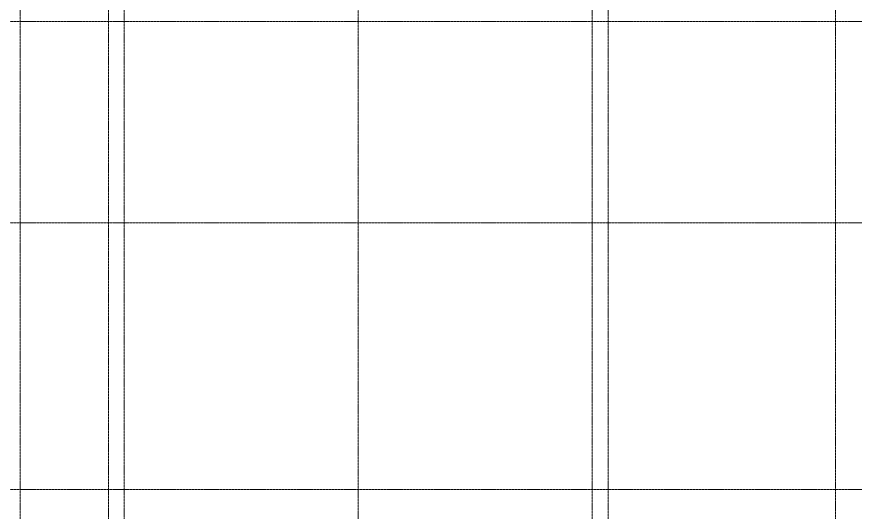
# Model space of a CAD drawing. Header units: millimetres. Extents: x -13853 to 411335, y -23261 to 161252.
# Drawn here: x 309983 to 374502, y 23645 to 61740 of the extents above; entities that cross this region are included whole.
import ezdxf

# ---------------------------------------------------------------- set-up
doc = ezdxf.new("R2010")
doc.units = ezdxf.units.MM
doc.linetypes.add('ADSK_Линия сетки', pattern=[21, 12, -3, 3, -3])
doc.layers.add('Оси', color=7, linetype='Continuous', lineweight=9)

msp = doc.modelspace()

# ---------------------------------------------------------------- linework, layer by layer
at = {"layer": 'Оси', "linetype": 'ADSK_Линия сетки'}
for p, q in [((310239, 153732), (310239, -22443)), ((354259, 153732), (354259, -22443)), ((355479, 153732), (355479, -22443)), ((372979, 147691), (372979, -22443)), ((317039, 139245), (317039, -22443)), ((318259, 139245), (318259, -22443)), ((336259, 137955), (336259, -22443)), ((410517, 61385), (-13035, 61385)), ((410517, 45885), (-13035, 45885)), ((410517, 25385), (-13035, 25385))]:
    msp.add_line(p, q, dxfattribs=at)

doc.saveas('drawing.dxf')
